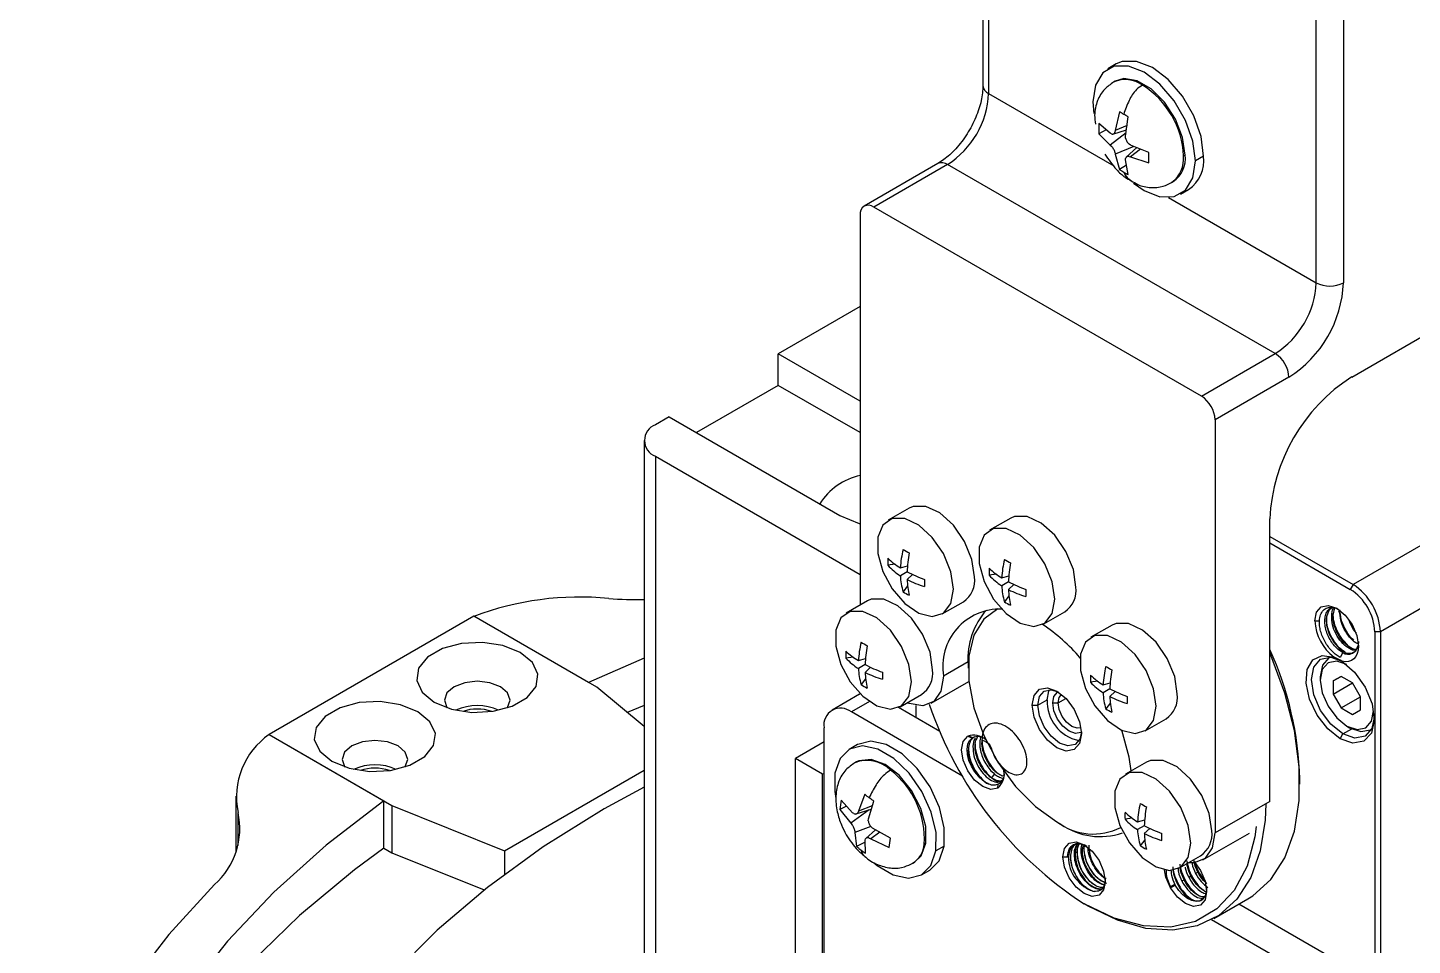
# Model space of a CAD drawing. Header units: millimetres. Extents: x 1258 to 2922, y -135 to 1239.
# Drawn here: x 1307.23 to 1343.09, y 423.44 to 447.2 of the extents above; entities that cross this region are included whole.
import ezdxf

# ---------------------------------------------------------------- set-up
doc = ezdxf.new("R2010")
doc.units = ezdxf.units.MM
doc.header["$LTSCALE"] = 6

msp = doc.modelspace()

# ---------------------------------------------------------------- linework, layer by layer
at = {"color": 7, "linetype": 'Continuous', "lineweight": 25}
for p, q in [((1331.97, 454.683), (1331.97, 445.701)), ((1332.116, 454.479), (1332.116, 445.497)), ((1340.601, 440.598), (1340.601, 449.58)), ((1341.309, 449.58), (1341.309, 440.598)), ((1335.421, 446.264), (1335.209, 446.141)), ((1335.397, 445.817), (1335.355, 445.793)), ((1334.821, 445.283), (1334.845, 444.98)), ((1335.504, 445.027), (1335.399, 444.545)), ((1335.266, 444.468), (1334.973, 444.721)), ((1334.973, 444.721), (1334.973, 444.452)), ((1335.663, 444.392), (1335.736, 444.893)), ((1335.159, 444.56), (1334.973, 444.452)), ((1334.973, 444.452), (1335.266, 444.163)), ((1335.302, 444.451), (1335.266, 444.468)), ((1335.338, 444.45), (1335.688, 444.562)), ((1335.399, 444.545), (1335.389, 444.501)), ((1335.666, 444.341), (1335.663, 444.392)), ((1335.266, 444.163), (1335.302, 444.131)), ((1335.389, 443.979), (1335.399, 443.932)), ((1335.399, 443.932), (1335.504, 443.534)), ((1335.955, 444.098), (1335.684, 443.851)), ((1335.796, 444.161), (1335.754, 444.19)), ((1336.267, 443.974), (1335.796, 444.161)), ((1336.267, 443.706), (1336.267, 443.974)), ((1330.805, 443.685), (1328.896, 442.582)), ((1331.055, 443.66), (1329.146, 442.558)), ((1339.541, 438.761), (1331.055, 443.66)), ((1335.69, 443.641), (1335.504, 443.534)), ((1335.663, 443.78), (1335.666, 443.819)), ((1335.736, 443.4), (1335.663, 443.78)), ((1335.754, 443.87), (1335.796, 443.857)), ((1335.796, 443.857), (1336.267, 443.706)), ((1337.207, 443.905), (1337.166, 443.881)), ((1337.685, 443.875), (1337.472, 443.752)), ((1335.679, 443.355), (1335.71, 443.324)), ((1336.855, 443.194), (1336.897, 443.218)), ((1337.084, 442.894), (1337.296, 443.016)), ((1337.632, 437.659), (1329.146, 442.558)), ((1328.793, 442.353), (1328.793, 432.251)), ((1358.739, 441.065), (1342.263, 431.554)), ((1328.793, 439.982), (1326.671, 438.757)), ((1341.521, 438.156), (1343.991, 439.582)), ((1328.793, 437.532), (1326.671, 438.757)), ((1326.671, 437.94), (1326.671, 438.757)), ((1337.632, 437.659), (1339.541, 438.761)), ((1326.671, 437.94), (1324.55, 436.716)), ((1328.793, 436.716), (1326.671, 437.94)), ((1339.894, 438.149), (1337.985, 437.047)), ((1323.843, 437.124), (1323.489, 436.92)), ((1323.843, 437.124), (1328.262, 434.573)), ((1337.985, 437.047), (1337.985, 426.348)), ((1323.197, 436.512), (1323.197, 419.242)), ((1323.489, 436.104), (1328.793, 433.042)), ((1323.489, 436.104), (1323.489, 418.834)), ((1330.064, 434.761), (1329.519, 434.446)), ((1332.689, 434.501), (1332.144, 434.186)), ((1339.399, 427.165), (1339.399, 434.482)), ((1339.399, 434.023), (1341.556, 432.778)), ((1339.399, 433.86), (1341.485, 432.656)), ((1329.695, 433.306), (1329.507, 433.28)), ((1329.832, 433.213), (1330.017, 433.268)), ((1330.008, 433.112), (1329.832, 433.01)), ((1330.008, 432.909), (1330.148, 433.042)), ((1332.32, 433.046), (1332.132, 433.02)), ((1332.457, 432.953), (1332.642, 433.008)), ((1332.633, 432.852), (1332.457, 432.75)), ((1330.02, 432.744), (1329.903, 432.594)), ((1332.645, 432.484), (1332.528, 432.335)), ((1332.633, 432.649), (1332.773, 432.782)), ((1341.556, 432.778), (1341.485, 432.656)), ((1328.977, 432.357), (1328.431, 432.042)), ((1330.919, 432.021), (1331.464, 432.336)), ((1341.037, 431.989), (1341.084, 432.178)), ((1341.179, 432.071), (1341.214, 432.091)), ((1318.787, 431.958), (1313.484, 428.896)), ((1321.758, 430.243), (1318.787, 431.958)), ((1321.969, 430.121), (1318.787, 431.958)), ((1333.544, 431.761), (1334.089, 432.076)), ((1335.314, 431.73), (1334.769, 431.415)), ((1340.566, 431.839), (1340.684, 431.839)), ((1341.002, 431.968), (1341.037, 431.989)), ((1342.263, 431.554), (1342.122, 431.554)), ((1342.122, 431.554), (1342.122, 420.449)), ((1342.263, 431.554), (1342.263, 420.53)), ((1341.287, 431.018), (1341.223, 430.892)), ((1341.697, 431.305), (1341.688, 431.205)), ((1323.197, 430.877), (1321.758, 430.243)), ((1328.608, 430.902), (1328.42, 430.876)), ((1328.745, 430.809), (1328.93, 430.864)), ((1328.92, 430.708), (1328.745, 430.607)), ((1331.586, 430.736), (1331.586, 430.614)), ((1340.958, 430.898), (1340.93, 430.882)), ((1341.225, 430.826), (1341.065, 430.902)), ((1341.267, 430.8), (1341.225, 430.826)), ((1328.932, 430.34), (1328.816, 430.191)), ((1328.92, 430.505), (1329.06, 430.638)), ((1340.707, 430.39), (1340.707, 430.308)), ((1341.25, 430.403), (1341.043, 430.283)), ((1341.043, 430.283), (1341.25, 430.403)), ((1341.543, 430.234), (1341.25, 430.403)), ((1323.197, 429.104), (1321.969, 430.121)), ((1328.77, 429.938), (1328.063, 429.53)), ((1328.77, 429.938), (1328.793, 429.95)), ((1330.633, 429.712), (1331.604, 430.272)), ((1334.945, 430.275), (1334.757, 430.249)), ((1335.082, 430.182), (1335.267, 430.237)), ((1335.258, 430.081), (1335.082, 429.979)), ((1335.258, 429.878), (1335.398, 430.011)), ((1341.043, 430.283), (1341.043, 429.945)), ((1341.043, 429.945), (1341.543, 430.234)), ((1341.043, 429.945), (1341.25, 429.586)), ((1341.75, 429.875), (1341.543, 430.234)), ((1323.197, 429.652), (1322.759, 429.466)), ((1330.856, 428.973), (1329.782, 429.593)), ((1329.831, 429.617), (1330.377, 429.932)), ((1330.242, 429.327), (1330.242, 429.649)), ((1333.247, 429.655), (1333.389, 429.655)), ((1333.389, 429.655), (1333.636, 429.798)), ((1333.778, 429.716), (1333.919, 429.716)), ((1335.27, 429.713), (1335.153, 429.564)), ((1341.25, 429.586), (1341.75, 429.875)), ((1341.25, 429.586), (1341.543, 429.417)), ((1341.75, 429.537), (1341.75, 429.875)), ((1331.441, 427.819), (1328.563, 429.48)), ((1336.169, 428.99), (1336.714, 429.305)), ((1341.543, 429.417), (1341.75, 429.537)), ((1313.484, 428.896), (1316.455, 427.181)), ((1313.484, 428.896), (1316.666, 427.059)), ((1327.856, 414.783), (1327.856, 429.072)), ((1341.22, 428.787), (1341.291, 428.91)), ((1341.397, 429.114), (1341.468, 429.073)), ((1342.005, 429.02), (1342.033, 429.036)), ((1327.856, 428.705), (1327.113, 428.276)), ((1328.721, 428.634), (1328.509, 428.512)), ((1331.578, 428.851), (1331.699, 428.805)), ((1331.709, 428.81), (1331.607, 428.85)), ((1331.769, 428.589), (1331.769, 428.585)), ((1327.113, 415.211), (1327.113, 428.276)), ((1327.82, 427.868), (1327.113, 428.276)), ((1328.697, 428.187), (1328.655, 428.163)), ((1336.207, 428.183), (1335.661, 427.868)), ((1319.583, 425.886), (1323.197, 427.972)), ((1327.856, 427.888), (1327.82, 427.868)), ((1327.82, 414.803), (1327.82, 427.868)), ((1332.151, 427.803), (1332.204, 427.773)), ((1332.203, 427.773), (1332.271, 427.873)), ((1332.353, 427.508), (1332.369, 427.607)), ((1340.177, 427.614), (1340.177, 427.736)), ((1312.625, 427.299), (1312.625, 425.844)), ((1316.455, 425.956), (1316.455, 427.181)), ((1328.301, 427.196), (1328.263, 426.953)), ((1328.591, 426.872), (1328.301, 427.196)), ((1328.912, 427.348), (1328.745, 426.91)), ((1329.005, 426.709), (1329.141, 427.171)), ((1339.399, 427.165), (1337.985, 426.348)), ((1316.666, 427.059), (1319.583, 425.886)), ((1316.666, 427.059), (1316.666, 425.834)), ((1328.437, 427.044), (1328.263, 426.953)), ((1328.263, 426.953), (1328.548, 426.596)), ((1328.628, 426.847), (1328.591, 426.872)), ((1328.685, 426.839), (1329.08, 426.966)), ((1328.745, 426.91), (1328.729, 426.872)), ((1329.002, 426.662), (1329.005, 426.709)), ((1335.838, 426.728), (1335.65, 426.702)), ((1328.548, 426.596), (1328.582, 426.558)), ((1328.654, 426.4), (1328.657, 426.356)), ((1328.657, 426.356), (1328.699, 425.997)), ((1329.186, 426.43), (1328.937, 426.203)), ((1329.114, 426.469), (1329.074, 426.504)), ((1329.577, 426.215), (1329.114, 426.469)), ((1333.884, 426.634), (1333.99, 426.572)), ((1335.975, 426.635), (1336.16, 426.69)), ((1336.15, 426.534), (1335.975, 426.433)), ((1336.15, 426.331), (1336.29, 426.464)), ((1328.919, 426.112), (1328.699, 425.997)), ((1328.918, 426.156), (1328.928, 426.19)), ((1328.929, 425.82), (1328.918, 426.156)), ((1329.028, 426.215), (1329.071, 426.194)), ((1329.071, 426.194), (1329.539, 425.972)), ((1329.539, 425.972), (1329.577, 426.215)), ((1330.493, 426.083), (1330.452, 426.059)), ((1330.967, 426.004), (1330.755, 425.882)), ((1334.353, 426.051), (1334.314, 426.028)), ((1334.564, 426.039), (1334.537, 425.929)), ((1334.665, 425.999), (1334.591, 426.041)), ((1334.594, 425.961), (1334.61, 426.03)), ((1336.162, 426.166), (1336.046, 426.017)), ((1337.669, 425.65), (1338.871, 426.344)), ((1316.455, 425.956), (1316.666, 425.834)), ((1316.666, 425.834), (1319.058, 424.872)), ((1319.583, 425.886), (1319.583, 425.276)), ((1334.043, 425.725), (1334.184, 425.725)), ((1334.185, 425.74), (1334.165, 425.74)), ((1334.417, 425.859), (1334.36, 425.827)), ((1334.594, 425.961), (1334.537, 425.929)), ((1337.061, 425.443), (1337.607, 425.758)), ((1330.155, 425.565), (1330.197, 425.589)), ((1330.384, 425.264), (1330.596, 425.387)), ((1337.454, 425.582), (1337.603, 425.373)), ((1337.535, 425.333), (1337.479, 425.3)), ((1336.828, 424.925), (1336.949, 424.995)), ((1336.94, 425.011), (1336.836, 424.954)), ((1337.182, 425.129), (1337.125, 425.096)), ((1337.359, 425.231), (1337.302, 425.198)), ((1337.947, 424.127), (1338.831, 424.638)), ((1334.697, 424.449), (1334.591, 424.51)), ((1341.362, 422.908), (1338.598, 424.504)), ((1340.654, 422.5), (1337.89, 424.096))]:
    msp.add_line(p, q, dxfattribs=at)
at = {"color": 8, "linetype": 'Continuous', "lineweight": 25}
for p, q in [((1332.116, 445.497), (1335.36, 443.624)), ((1335.703, 444.668), (1335.399, 444.545)), ((1335.676, 444.483), (1335.266, 444.163)), ((1335.882, 444.127), (1335.399, 443.932)), ((1336.055, 444.059), (1335.796, 443.857)), ((1336.776, 442.807), (1340.601, 440.598)), ((1348.666, 436.883), (1341.556, 432.778)), ((1331.586, 430.777), (1330.949, 430.41)), ((1329.031, 429.751), (1328.563, 429.48)), ((1333.919, 429.716), (1334.121, 429.832)), ((1341.291, 428.91), (1341.523, 429.044)), ((1312.679, 426.018), (1312.679, 426.879)), ((1329.022, 426.947), (1328.548, 426.596)), ((1329.104, 427.046), (1328.745, 426.91)), ((1329.068, 426.511), (1328.657, 426.356)), ((1329.303, 426.365), (1329.071, 426.194))]:
    msp.add_line(p, q, dxfattribs=at)
at = {"color": 7, "linetype": 'Continuous', "lineweight": 25, "flags": 128}
for points in [[(1337.472, 443.752), (1337.408, 444.263), (1337.219, 444.798), (1336.926, 445.306), (1336.556, 445.737), (1336.147, 446.048), (1335.737, 446.21), (1335.367, 446.206), (1335.074, 446.037), (1334.886, 445.718), (1334.821, 445.283)], [(1337.685, 443.875), (1337.62, 444.385), (1337.431, 444.921), (1337.138, 445.429), (1336.768, 445.859), (1336.359, 446.171), (1335.949, 446.332), (1335.579, 446.328), (1335.421, 446.264)], [(1337.207, 443.905), (1337.143, 444.361), (1336.959, 444.836), (1336.677, 445.272), (1336.331, 445.617), (1335.962, 445.83), (1335.616, 445.884), (1335.397, 445.817)], [(1335.874, 443.176), (1336.147, 442.986), (1336.556, 442.825), (1336.926, 442.829), (1337.219, 442.998), (1337.408, 443.316), (1337.472, 443.752)], [(1331.754, 432.977), (1331.687, 433.428), (1331.495, 433.896), (1331.205, 434.317), (1330.855, 434.634), (1330.493, 434.804), (1330.167, 434.805), (1330.064, 434.761)], [(1328.262, 434.573), (1328.769, 434.361), (1328.793, 434.354)], [(1331.209, 432.662), (1331.142, 433.113), (1330.95, 433.581), (1330.66, 434.002), (1330.31, 434.319), (1329.948, 434.489), (1329.622, 434.49), (1329.377, 434.321), (1329.245, 434.005), (1329.245, 433.585), (1329.377, 433.117), (1329.622, 432.666), (1329.948, 432.29), (1330.31, 432.042), (1330.66, 431.955), (1330.95, 432.041), (1331.142, 432.288), (1331.209, 432.662)], [(1334.379, 432.717), (1334.312, 433.168), (1334.12, 433.636), (1333.83, 434.057), (1333.48, 434.374), (1333.118, 434.544), (1332.792, 434.545), (1332.689, 434.501)], [(1333.834, 432.402), (1333.767, 432.854), (1333.575, 433.321), (1333.285, 433.742), (1332.935, 434.059), (1332.573, 434.229), (1332.247, 434.23), (1332.002, 434.061), (1331.87, 433.745), (1331.87, 433.325), (1332.002, 432.858), (1332.247, 432.406), (1332.573, 432.03), (1332.935, 431.783), (1333.285, 431.696), (1333.575, 431.781), (1333.767, 432.028), (1333.834, 432.402)], [(1330.121, 430.258), (1330.054, 430.71), (1329.863, 431.178), (1329.573, 431.598), (1329.223, 431.915), (1328.86, 432.086), (1328.535, 432.086), (1328.29, 431.917), (1328.158, 431.602), (1328.158, 431.182), (1328.29, 430.714), (1328.535, 430.262), (1328.86, 429.887), (1329.223, 429.639), (1329.573, 429.552), (1329.863, 429.637), (1330.054, 429.884), (1330.121, 430.258)], [(1330.667, 430.573), (1330.6, 431.025), (1330.408, 431.492), (1330.118, 431.913), (1329.768, 432.23), (1329.406, 432.401), (1329.08, 432.401), (1328.977, 432.357)], [(1332.353, 432.15), (1331.993, 431.887), (1331.735, 431.469), (1331.603, 430.924), (1331.603, 430.284), (1331.735, 429.587), (1331.993, 428.872), (1332.36, 428.181), (1332.816, 427.554), (1333.334, 427.028), (1333.884, 426.634)], [(1340.566, 431.839), (1340.609, 432.064), (1340.732, 432.205), (1340.915, 432.241), (1341.132, 432.166), (1341.348, 431.991), (1341.532, 431.744), (1341.654, 431.461), (1341.697, 431.186)], [(1341.022, 432.191), (1340.927, 432.111), (1340.866, 431.942), (1340.87, 431.728), (1340.938, 431.498), (1341.057, 431.284), (1341.209, 431.115), (1341.372, 431.016), (1341.52, 430.999), (1341.631, 431.065), (1341.688, 431.205), (1341.688, 431.205)], [(1337.004, 429.946), (1336.937, 430.397), (1336.745, 430.865), (1336.455, 431.286), (1336.105, 431.603), (1335.743, 431.773), (1335.417, 431.774), (1335.314, 431.73)], [(1336.459, 429.631), (1336.392, 430.083), (1336.2, 430.55), (1335.91, 430.971), (1335.56, 431.288), (1335.198, 431.459), (1334.872, 431.459), (1334.627, 431.29), (1334.495, 430.974), (1334.495, 430.554), (1334.627, 430.087), (1334.872, 429.635), (1335.198, 429.259), (1335.56, 429.012), (1335.91, 428.925), (1336.2, 429.01), (1336.392, 429.257), (1336.459, 429.631)], [(1319.989, 431.019), (1319.541, 431.2), (1319.013, 431.282), (1318.468, 431.254), (1317.972, 431.121), (1317.585, 430.897), (1317.354, 430.611), (1317.307, 430.297), (1317.448, 429.992), (1317.762, 429.733), (1318.21, 429.552), (1318.738, 429.47), (1319.283, 429.498), (1319.779, 429.631), (1320.166, 429.854), (1320.397, 430.14), (1320.445, 430.455), (1320.303, 430.76), (1319.989, 431.019)], [(1338.831, 424.638), (1338.962, 424.72), (1339.429, 425.143), (1339.79, 425.705), (1340.036, 426.392), (1340.161, 427.184), (1340.161, 428.061), (1340.036, 428.998), (1339.79, 429.969), (1339.429, 430.949), (1339.399, 431.017)], [(1341.697, 431.186), (1341.69, 431.083), (1341.666, 430.991), (1341.629, 430.913), (1341.577, 430.853), (1341.513, 430.81), (1341.439, 430.787), (1341.356, 430.783), (1341.267, 430.8)], [(1341.22, 428.787), (1340.9, 429.042), (1340.623, 429.4), (1340.428, 429.814), (1340.34, 430.227), (1340.371, 430.583), (1340.518, 430.834), (1340.76, 430.945), (1341.065, 430.902)], [(1341.291, 428.91), (1340.98, 429.161), (1340.716, 429.517), (1340.54, 429.923), (1340.478, 430.318), (1340.54, 430.642), (1340.716, 430.845), (1340.98, 430.896), (1341.291, 430.788)], [(1340.961, 430.898), (1340.93, 430.882), (1340.765, 430.692), (1340.707, 430.39)], [(1341.397, 430.706), (1341.133, 430.798), (1340.909, 430.755), (1340.76, 430.583), (1340.707, 430.308), (1340.76, 429.973), (1340.909, 429.629), (1341.133, 429.327), (1341.397, 429.114)], [(1341.267, 430.8), (1341.596, 430.515), (1341.869, 430.126), (1342.047, 429.69), (1342.104, 429.271), (1342.03, 428.931), (1341.837, 428.721), (1341.553, 428.67), (1341.22, 428.787)], [(1330.949, 430.41), (1330.884, 430.022), (1330.697, 429.755), (1330.41, 429.643), (1330.058, 429.698), (1330.007, 429.719)], [(1319.477, 430.131), (1319.201, 430.237), (1318.876, 430.274), (1318.55, 430.237), (1318.275, 430.131), (1318.09, 429.972), (1318.026, 429.784), (1318.09, 429.596), (1318.098, 429.585)], [(1319.653, 429.585), (1319.661, 429.596), (1319.726, 429.784), (1319.661, 429.972), (1319.477, 430.131)], [(1333.247, 429.655), (1333.296, 429.908), (1333.434, 430.067), (1333.64, 430.107), (1333.884, 430.022), (1334.127, 429.826), (1334.334, 429.547), (1334.472, 429.229), (1334.52, 428.92)], [(1333.389, 429.655), (1333.432, 429.88), (1333.555, 430.021), (1333.738, 430.057), (1333.92, 430)], [(1333.636, 429.798), (1333.679, 430.023), (1333.698, 430.058)], [(1333.778, 429.716), (1333.81, 429.885), (1333.902, 429.991), (1333.92, 430)], [(1333.919, 429.716), (1333.946, 429.857), (1334.009, 429.936)], [(1317.338, 429.488), (1316.89, 429.669), (1316.361, 429.751), (1315.816, 429.723), (1315.321, 429.59), (1314.934, 429.367), (1314.703, 429.08), (1314.655, 428.766), (1314.796, 428.461), (1315.11, 428.202), (1315.558, 428.021), (1316.087, 427.939), (1316.632, 427.967), (1317.127, 428.1), (1317.514, 428.323), (1317.745, 428.61), (1317.793, 428.924), (1317.651, 429.229), (1317.338, 429.488)], [(1334.52, 428.92), (1334.472, 428.667), (1334.334, 428.508), (1334.127, 428.468), (1333.884, 428.552), (1333.64, 428.749), (1333.434, 429.027), (1333.296, 429.345), (1333.247, 429.655)], [(1334.519, 428.963), (1334.477, 428.776), (1334.355, 428.635), (1334.171, 428.6), (1333.955, 428.675), (1333.738, 428.85), (1333.555, 429.097), (1333.432, 429.38), (1333.389, 429.655)], [(1334.519, 428.962), (1334.502, 428.951), (1334.364, 428.925), (1334.202, 428.981), (1334.04, 429.112), (1333.902, 429.298), (1333.81, 429.51), (1333.778, 429.716)], [(1334.508, 429.071), (1334.408, 429.057), (1334.273, 429.104), (1334.137, 429.213), (1334.023, 429.367), (1333.946, 429.544), (1333.919, 429.716)], [(1342.103, 429.34), (1342.042, 429.056), (1341.866, 428.853), (1341.602, 428.802), (1341.291, 428.91)], [(1341.397, 429.114), (1341.661, 429.022), (1341.884, 429.066), (1342.034, 429.238), (1342.086, 429.511)], [(1335.81, 427.954), (1335.758, 428.308), (1335.569, 429.007)], [(1341.468, 429.073), (1341.758, 428.972), (1342.005, 429.02), (1342.034, 429.038)], [(1316.825, 428.6), (1316.549, 428.706), (1316.224, 428.744), (1315.899, 428.706), (1315.623, 428.6), (1315.439, 428.441), (1315.374, 428.253), (1315.439, 428.065), (1315.447, 428.054)], [(1317.001, 428.054), (1317.009, 428.065), (1317.074, 428.253), (1317.009, 428.441), (1316.825, 428.6)], [(1330.755, 425.882), (1330.758, 426.359), (1330.633, 426.888), (1330.392, 427.417), (1330.058, 427.894), (1329.664, 428.273), (1329.25, 428.516), (1328.854, 428.6), (1328.517, 428.516), (1328.27, 428.273), (1328.139, 427.894)], [(1330.967, 426.004), (1330.97, 426.481), (1330.845, 427.01), (1330.604, 427.539), (1330.27, 428.016), (1329.876, 428.395), (1329.462, 428.638), (1329.066, 428.722), (1328.729, 428.638), (1328.721, 428.634)], [(1332.353, 427.508), (1332.176, 427.474), (1331.966, 427.547), (1331.756, 427.716), (1331.578, 427.956), (1331.46, 428.23), (1331.418, 428.496), (1331.46, 428.714), (1331.578, 428.851)], [(1331.863, 427.808), (1331.759, 427.933), (1331.672, 428.075), (1331.608, 428.226), (1331.57, 428.377), (1331.56, 428.519), (1331.579, 428.642), (1331.627, 428.739), (1331.699, 428.805)], [(1330.493, 426.083), (1330.49, 426.51), (1330.36, 426.983), (1330.121, 427.445), (1329.8, 427.839), (1329.437, 428.119), (1329.074, 428.25), (1328.757, 428.217), (1328.697, 428.187)], [(1337.897, 426.399), (1337.83, 426.851), (1337.638, 427.319), (1337.348, 427.739), (1336.998, 428.056), (1336.636, 428.227), (1336.31, 428.227), (1336.207, 428.183)], [(1328.139, 427.894), (1328.136, 427.417), (1328.164, 427.239)], [(1337.351, 426.084), (1337.285, 426.536), (1337.093, 427.004), (1336.803, 427.425), (1336.453, 427.741), (1336.091, 427.912), (1335.765, 427.913), (1335.52, 427.744), (1335.388, 427.428), (1335.388, 427.008), (1335.52, 426.54), (1335.765, 426.088), (1336.091, 425.713), (1336.453, 425.465), (1336.803, 425.378), (1337.093, 425.463), (1337.285, 425.71), (1337.351, 426.084)], [(1323.197, 427.535), (1322.163, 426.967), (1320.585, 425.986), (1319.141, 424.938), (1317.839, 423.83), (1316.687, 422.668), (1315.691, 421.459), (1314.857, 420.21), (1314.19, 418.928), (1313.693, 417.62), (1313.37, 416.294), (1313.223, 414.958), (1313.251, 413.62), (1313.456, 412.286), (1313.836, 410.965), (1314.389, 409.665), (1315.111, 408.393), (1315.998, 407.156), (1317.046, 405.961), (1318.248, 404.816)], [(1316.455, 427.181), (1314.958, 426.026), (1313.608, 424.813), (1312.411, 423.547), (1311.374, 422.235), (1310.501, 420.883), (1309.798, 419.499), (1309.267, 418.09), (1308.912, 416.663), (1308.735, 415.224), (1308.735, 413.782), (1308.914, 412.343), (1309.27, 410.916), (1309.801, 409.507), (1310.506, 408.123), (1311.379, 406.772), (1312.417, 405.46), (1313.615, 404.194)], [(1339.293, 427.103), (1339.278, 426.674), (1339.153, 425.882), (1338.906, 425.195), (1338.545, 424.633), (1338.079, 424.21), (1337.52, 423.939), (1336.885, 423.826), (1336.189, 423.875), (1335.454, 424.085), (1334.697, 424.449)], [(1339.05, 426.514), (1339.013, 426.242), (1338.81, 425.486), (1338.48, 424.858), (1338.031, 424.377), (1337.477, 424.057), (1336.836, 423.909), (1336.127, 423.937), (1335.371, 424.139), (1334.591, 424.51)], [(1330.197, 425.589), (1330.37, 425.753), (1330.493, 426.083)], [(1330.596, 425.387), (1330.836, 425.626), (1330.967, 426.004)], [(1334.043, 425.725), (1334.085, 425.943), (1334.203, 426.08), (1334.381, 426.114), (1334.591, 426.041), (1334.801, 425.872), (1334.978, 425.632), (1335.097, 425.359), (1335.139, 425.092)], [(1337.304, 425.584), (1337.446, 425.581), (1337.733, 425.693), (1337.92, 425.96), (1337.985, 426.348)], [(1316.455, 425.956), (1315.694, 425.39), (1314.269, 424.206), (1312.994, 422.965), (1311.876, 421.676), (1310.919, 420.343), (1310.13, 418.974), (1309.513, 417.577), (1309.069, 416.158), (1308.802, 414.723), (1308.729, 413.894)], [(1329.145, 425.571), (1329.229, 425.503), (1329.644, 425.26), (1330.04, 425.176), (1330.377, 425.26), (1330.623, 425.503), (1330.755, 425.882)], [(1335.139, 425.092), (1335.097, 424.874), (1334.978, 424.737), (1334.801, 424.703), (1334.591, 424.776), (1334.381, 424.945), (1334.203, 425.185), (1334.085, 425.459), (1334.043, 425.725)], [(1336.828, 424.925), (1336.71, 425.199), (1336.672, 425.391)], [(1337.603, 425.373), (1337.722, 425.099), (1337.764, 424.833), (1337.722, 424.614), (1337.603, 424.478), (1337.426, 424.443), (1337.216, 424.516), (1337.006, 424.685), (1336.828, 424.925)], [(1312.07, 425.009), (1310.885, 423.718), (1309.859, 422.383), (1308.995, 421.01), (1308.297, 419.606), (1307.77, 418.177), (1307.416, 416.73), (1307.237, 415.273), (1307.233, 413.812), (1307.404, 412.354), (1307.749, 410.907), (1308.268, 409.477), (1308.957, 408.071), (1309.813, 406.696), (1310.832, 405.359)], [(1337.731, 424.732), (1337.675, 424.645), (1337.595, 424.591), (1337.496, 424.574), (1337.384, 424.594), (1337.267, 424.651), (1337.15, 424.74), (1337.042, 424.857), (1336.949, 424.995)]]:
    msp.add_lwpolyline(points, dxfattribs=at)
at = {"color": 8, "linetype": 'Continuous', "lineweight": 25}
for centre, radius, start, end in [((1335.666, 445.105), 0.754, 54.3824, 114.3071), ((1332.22, 445.726), 0.251, 185.6948, 245.6253), ((1330.909, 443.455), 0.251, 54.3824, 114.3071), ((1336.409, 443.808), 0.76, 307.0336, 5.503), ((1328.975, 427.382), 0.844, 44.331, 112.2692), ((1329.811, 426.108), 0.642, 301.8543, 355.6698)]:
    msp.add_arc(centre, radius, start, end, dxfattribs=at)
at = {"color": 7, "linetype": 'Continuous', "lineweight": 25}
for centre, radius, start, end in [((1334.863, 443.776), 2.305, 2.6055, 57.3945), ((1329.813, 445.602), 2.305, 302.6055, 357.3945), ((1336.499, 443.812), 0.714, 303.7936, 7.5186), ((1336.78, 443.767), 0.911, 304.5077, 6.8045), ((1329.008, 442.388), 0.218, 50.7967, 189.214), ((1338.299, 440.703), 2.305, 302.6055, 357.3945), ((1338.238, 440.738), 3.074, 302.6055, 357.3945), ((1340.955, 441.281), 0.769, 242.6097, 297.3903), ((1339.127, 438.114), 0.768, 2.6055, 57.3945), ((1344.005, 434.273), 4.61, 122.6055, 177.3945), ((1337.217, 437.012), 0.768, 2.6055, 57.3945), ((1323.644, 436.512), 0.437, 110.7834, 249.2166), ((1329.159, 433.975), 1.674, 102.6196, 147.6011), ((1332.355, 433.082), 2.526, 166.0537, 177.0265), ((1338.377, 448.187), 16.791, 239.691, 240.3144), ((1333.504, 432.973), 3.499, 169.6924, 177.7358), ((1331.032, 433.371), 1.527, 176.5707, 183.4293), ((1330.901, 434.94), 2.031, 226.6767, 238.2414), ((1330.737, 434.431), 1.685, 223.111, 237.4939), ((1333.657, 433.111), 1.527, 176.5707, 183.4293), ((1333.526, 434.68), 2.031, 226.6767, 238.2414), ((1334.98, 432.822), 2.526, 166.0537, 177.0265), ((1341.002, 447.927), 16.791, 239.691, 240.3144), ((1336.129, 432.714), 3.499, 169.6924, 177.7358), ((1331.515, 433.084), 1.685, 182.5088, 196.8908), ((1331.636, 436.208), 3.499, 242.2668, 250.3097), ((1332.038, 432.971), 2.031, 181.7615, 193.3257), ((1331.155, 435.159), 2.526, 242.9763, 253.9488), ((1347.235, 432.823), 16.779, 179.688, 180.312), ((1331.101, 432.886), 0.659, 303.3891, 7.9231), ((1333.362, 434.171), 1.685, 223.111, 237.4939), ((1334.261, 435.949), 3.499, 242.2668, 250.3097), ((1321.538, 424.638), 7.819, 84.5438, 110.5979), ((1330.744, 433.869), 1.527, 236.5731, 243.4323), ((1334.14, 432.824), 1.685, 182.5088, 196.8908), ((1334.663, 432.711), 2.031, 181.7615, 193.3257), ((1333.78, 434.899), 2.526, 242.9763, 253.9488), ((1349.86, 432.563), 16.779, 179.688, 180.312), ((1333.726, 432.626), 0.659, 303.3891, 7.9231), ((1340.74, 431.491), 1.383, 2.6055, 57.3945), ((1340.728, 431.484), 1.537, 2.6055, 57.3945), ((1323.027, 441.017), 8.627, 265.0395, 271.1234), ((1332.414, 430.658), 1.486, 88.3006, 189.6013), ((1333.45, 430.869), 1.869, 138.0919, 184.0632), ((1333.369, 433.609), 1.527, 236.5731, 243.4323), ((1331.073, 427.999), 4.469, 40.0958, 56.9372), ((1341.811, 431.901), 1.247, 182.8482, 233.2426), ((1329.945, 430.967), 1.527, 176.5707, 183.4293), ((1329.814, 432.536), 2.031, 226.6767, 238.2414), ((1331.268, 430.678), 2.526, 166.0537, 177.0265), ((1337.29, 445.783), 16.791, 239.691, 240.3144), ((1332.416, 430.57), 3.499, 169.6924, 177.7358), ((1331.506, 427.505), 8.674, 1.5269, 24.4977), ((1341.427, 431.24), 0.263, 237.7696, 352.2043), ((1329.65, 432.027), 1.685, 223.111, 237.4939), ((1330.548, 433.805), 3.499, 242.2668, 250.3097), ((1337.605, 430.051), 2.526, 166.0537, 177.0265), ((1343.627, 445.156), 16.791, 239.691, 240.3144), ((1330.428, 430.68), 1.685, 182.5088, 196.8908), ((1330.951, 430.568), 2.031, 181.7615, 193.3257), ((1330.068, 432.756), 2.526, 242.9763, 253.9488), ((1346.148, 430.419), 16.779, 179.688, 180.312), ((1330.014, 430.482), 0.659, 303.3891, 7.9231), ((1336.282, 430.34), 1.527, 176.5707, 183.4293), ((1336.151, 431.909), 2.031, 226.6767, 238.2414), ((1338.754, 429.943), 3.499, 169.6924, 177.7358), ((1329.657, 431.465), 1.527, 236.5731, 243.4323), ((1335.987, 431.4), 1.685, 223.111, 237.4939), ((1336.765, 430.053), 1.685, 182.5088, 196.8908), ((1336.886, 433.178), 3.499, 242.2668, 250.3097), ((1336.351, 429.855), 0.659, 303.3891, 7.9231), ((1318.876, 428.312), 1.332, 65.5285, 114.4715), ((1328.287, 429.142), 0.437, 50.7967, 189.214), ((1340.02, 432.863), 9.962, 198.6093, 236.9785), ((1334.66, 429.744), 1.025, 176.9997, 258.2239), ((1337.288, 429.941), 2.031, 181.7615, 193.3257), ((1336.405, 432.128), 2.526, 242.9763, 253.9488), ((1352.485, 429.792), 16.779, 179.688, 180.312), ((1318.876, 428.426), 1.131, 70.6839, 109.3161), ((1335.994, 430.838), 1.527, 236.5731, 243.4323), ((1314.622, 427.273), 1.982, 125.0395, 191.4745), ((1331.736, 428.415), 0.463, 48.4556, 109.8535), ((1331.812, 428.61), 0.225, 117.2678, 120.005), ((1316.224, 426.781), 1.332, 65.5285, 114.4715), ((1316.224, 426.895), 1.131, 70.6839, 109.3161), ((1328.21, 426.192), 2.246, 356.6044, 52.4225), ((1332.055, 427.862), 0.463, 310.1586, 11.5489), ((1338.498, 426.504), 2.526, 166.0537, 177.0265), ((1344.52, 441.609), 16.791, 239.691, 240.3144), ((1310.794, 426.46), 1.932, 311.3524, 12.5355), ((1337.175, 426.793), 1.527, 176.5707, 183.4293), ((1337.044, 428.362), 2.031, 226.6767, 238.2414), ((1339.646, 426.396), 3.499, 169.6924, 177.7358), ((1334.825, 427.882), 1.563, 232.9833, 297.2167), ((1335.006, 428.034), 1.781, 235.1921, 288.8839), ((1336.88, 427.853), 1.685, 223.111, 237.4939), ((1337.658, 426.506), 1.685, 182.5088, 196.8908), ((1337.779, 429.631), 3.499, 242.2668, 250.3097), ((1337.244, 426.308), 0.659, 303.3891, 7.9231), ((1336.887, 427.291), 1.527, 236.5731, 243.4323), ((1338.181, 426.394), 2.031, 181.7615, 193.3257), ((1337.298, 428.582), 2.526, 242.9763, 253.9488), ((1353.378, 426.245), 16.779, 179.688, 180.312), ((1334.808, 425.725), 0.623, 178.6165, 180.0048), ((1335.114, 425.726), 0.93, 180.0809, 253.6863), ((1337.961, 425.579), 1.169, 209.087, 210)]:
    msp.add_arc(centre, radius, start, end, dxfattribs=at)
for points, knots in [([(1335.355, 445.793), (1335.273, 445.735), (1335.085, 445.605), (1334.921, 445.312), (1334.846, 444.998), (1334.874, 444.781), (1334.884, 444.703)], [0, 0, 0, 0, 0.225597, 0.512898, 0.82447, 1, 1, 1, 1]), ([(1336.105, 445.718), (1336.052, 445.683), (1335.955, 445.62), (1335.836, 445.47), (1335.72, 445.251), (1335.659, 445.079), (1335.616, 444.959)], [0, 0, 0, 0, 0.233001, 0.418435, 0.591328, 1, 1, 1, 1]), ([(1331.97, 445.701), (1331.967, 445.64), (1331.961, 445.459), (1331.88, 445.101), (1331.694, 444.658), (1331.429, 444.242), (1331.115, 443.892), (1330.907, 443.753), (1330.805, 443.685)], [0, 0, 0, 0, 0.092132, 0.271223, 0.45386, 0.63865, 0.822861, 1, 1, 1, 1]), ([(1335.616, 444.959), (1335.595, 444.971), (1335.556, 444.994), (1335.52, 445.017), (1335.504, 445.027)], [0, 0, 0, 0, 0.559869, 1, 1, 1, 1]), ([(1335.736, 444.893), (1335.713, 444.905), (1335.672, 444.927), (1335.633, 444.949), (1335.616, 444.959)], [0, 0, 0, 0, 0.560075, 1, 1, 1, 1]), ([(1335.302, 444.451), (1335.311, 444.449), (1335.33, 444.446), (1335.355, 444.455), (1335.376, 444.473), (1335.385, 444.492), (1335.389, 444.501)], [0, 0, 0, 0, 0.2502728, 0.5, 0.7497272, 1, 1, 1, 1]), ([(1335.666, 444.341), (1335.67, 444.327), (1335.677, 444.299), (1335.697, 444.258), (1335.722, 444.22), (1335.743, 444.2), (1335.754, 444.19)], [0, 0, 0, 0, 0.250273, 0.5, 0.749727, 1, 1, 1, 1]), ([(1335.13, 443.931), (1335.224, 443.792), (1335.376, 443.568), (1335.622, 443.341), (1335.759, 443.269), (1335.813, 443.241)], [0, 0, 0, 0, 0.499579, 0.803214, 1, 1, 1, 1]), ([(1335.389, 443.979), (1335.385, 443.993), (1335.376, 444.02), (1335.355, 444.06), (1335.33, 444.099), (1335.311, 444.12), (1335.302, 444.131)], [0, 0, 0, 0, 0.250273, 0.5, 0.749727, 1, 1, 1, 1]), ([(1335.754, 443.87), (1335.743, 443.871), (1335.722, 443.872), (1335.697, 443.863), (1335.677, 443.846), (1335.67, 443.828), (1335.666, 443.819)], [0, 0, 0, 0, 0.250273, 0.5, 0.749727, 1, 1, 1, 1]), ([(1335.504, 443.534), (1335.524, 443.52), (1335.561, 443.496), (1335.599, 443.474), (1335.616, 443.464)], [0, 0, 0, 0, 0.560075, 1, 1, 1, 1]), ([(1335.616, 443.464), (1335.638, 443.451), (1335.677, 443.429), (1335.718, 443.409), (1335.736, 443.4)], [0, 0, 0, 0, 0.559869, 1, 1, 1, 1]), ([(1335.813, 443.241), (1335.868, 443.206), (1336.028, 443.106), (1336.308, 443.05), (1336.606, 443.072), (1336.784, 443.159), (1336.855, 443.194)], [0, 0, 0, 0, 0.170003, 0.491868, 0.797528, 1, 1, 1, 1]), ([(1340.684, 431.839), (1340.691, 431.894), (1340.705, 432.003), (1340.779, 432.119), (1340.886, 432.186), (1341.018, 432.194), (1341.132, 432.168), (1341.197, 432.124), (1341.213, 432.114)], [0, 0, 0, 0, 0.191353, 0.381133, 0.56934, 0.755974, 0.941035, 1, 1, 1, 1]), ([(1341.287, 431.018), (1341.25, 431.04), (1341.177, 431.085), (1341.072, 431.192), (1340.978, 431.322), (1340.901, 431.469), (1340.848, 431.624), (1340.822, 431.776), (1340.825, 431.918), (1340.858, 432.039), (1340.911, 432.128), (1340.962, 432.16), (1340.984, 432.174)], [0, 0, 0, 0, 0.102523, 0.205045, 0.307568, 0.41009, 0.512613, 0.615135, 0.717658, 0.82018, 0.922703, 1, 1, 1, 1]), ([(1341.002, 431.968), (1341.007, 432.043), (1341.011, 432.118), (1341.048, 432.158), (1341.048, 432.158)], [0, 0, 0, 0, 0.997643, 1, 1, 1, 1]), ([(1341.691, 431.244), (1341.671, 431.251), (1341.596, 431.278), (1341.46, 431.411), (1341.319, 431.619), (1341.224, 431.864), (1341.217, 432.015), (1341.214, 432.091)], [0, 0, 0, 0, 0.085574, 0.31418, 0.542787, 0.771393, 1, 1, 1, 1]), ([(1341.223, 430.892), (1341.187, 430.913), (1341.115, 430.955), (1341.01, 431.05), (1340.914, 431.164), (1340.83, 431.293), (1340.762, 431.431), (1340.713, 431.572), (1340.685, 431.712), (1340.684, 431.797), (1340.684, 431.839)], [0, 0, 0, 0, 0.127485, 0.25426, 0.380324, 0.505679, 0.630324, 0.75426, 0.877485, 1, 1, 1, 1]), ([(1341.354, 431.03), (1341.317, 431.052), (1341.219, 431.11), (1341.07, 431.292), (1340.939, 431.531), (1340.868, 431.752), (1340.869, 431.868), (1340.869, 431.907)], [0, 0, 0, 0, 0.147317, 0.391412, 0.635646, 0.879673, 1, 1, 1, 1]), ([(1341.641, 431.089), (1341.622, 431.084), (1341.558, 431.068), (1341.416, 431.136), (1341.248, 431.284), (1341.107, 431.498), (1341.012, 431.742), (1341.005, 431.893), (1341.002, 431.968)], [0, 0, 0, 0, 0.077877, 0.262302, 0.446726, 0.631151, 0.815575, 1, 1, 1, 1]), ([(1341.647, 431.105), (1341.637, 431.102), (1341.583, 431.09), (1341.451, 431.158), (1341.284, 431.304), (1341.142, 431.518), (1341.047, 431.762), (1341.041, 431.913), (1341.037, 431.989)], [0, 0, 0, 0, 0.040682, 0.232545, 0.424409, 0.616273, 0.808136, 1, 1, 1, 1]), ([(1341.412, 431.222), (1341.369, 431.264), (1341.266, 431.362), (1341.139, 431.582), (1341.05, 431.824), (1341.045, 431.967), (1341.043, 432.03)], [0, 0, 0, 0, 0.2075381, 0.4920252, 0.7769559, 1, 1, 1, 1]), ([(1341.576, 431.338), (1341.549, 431.362), (1341.462, 431.438), (1341.343, 431.633), (1341.247, 431.854), (1341.234, 431.984), (1341.229, 432.031)], [0, 0, 0, 0, 0.148672, 0.479139, 0.810353, 1, 1, 1, 1]), ([(1341.642, 431.52), (1341.591, 431.586), (1341.506, 431.697), (1341.462, 431.831), (1341.444, 431.885)], [0, 0, 0, 0, 0.599922, 1, 1, 1, 1]), ([(1331.947, 428.754), (1332.027, 428.724), (1332.166, 428.674), (1332.236, 428.35), (1332.389, 428.137), (1332.559, 427.961), (1332.74, 427.862), (1332.905, 427.842), (1333.032, 427.911), (1333.107, 428.052), (1333.117, 428.254), (1333.063, 428.487), (1332.947, 428.725), (1332.785, 428.939), (1332.592, 429.1), (1332.392, 429.191), (1332.208, 429.197), (1332.06, 429.12), (1331.966, 428.965), (1331.935, 428.754), (1331.97, 428.509), (1332.065, 428.259), (1332.208, 428.037), (1332.352, 427.884), (1332.439, 427.84), (1332.467, 427.825)], [0, 0, 0, 0, 0.059762, 0.103501, 0.147297, 0.191044, 0.234831, 0.278588, 0.322366, 0.366133, 0.409901, 0.453679, 0.497436, 0.541223, 0.58497, 0.628765, 0.672504, 0.716306, 0.760037, 0.803844, 0.847571, 0.891381, 0.935106, 0.978916, 1, 1, 1, 1]), ([(1331.757, 428.832), (1331.749, 428.83), (1331.698, 428.812), (1331.637, 428.721), (1331.588, 428.568), (1331.592, 428.377), (1331.643, 428.173), (1331.735, 427.972), (1331.82, 427.862), (1331.863, 427.808)], [0, 0, 0, 0, 0.030821, 0.19235, 0.35388, 0.51541, 0.67694, 0.83847, 1, 1, 1, 1]), ([(1331.598, 428.532), (1331.6, 428.478), (1331.604, 428.353), (1331.676, 428.139), (1331.791, 427.919), (1331.94, 427.742), (1332.055, 427.636), (1332.111, 427.614), (1332.114, 427.613)], [0, 0, 0, 0, 0.156443, 0.364374, 0.57234, 0.780235, 0.988233, 1, 1, 1, 1]), ([(1331.947, 428.817), (1331.923, 428.826), (1331.833, 428.86), (1331.761, 428.831), (1331.709, 428.81)], [0, 0, 0, 0, 0.270426, 1, 1, 1, 1]), ([(1331.77, 428.791), (1331.767, 428.788), (1331.725, 428.744), (1331.705, 428.587), (1331.726, 428.349), (1331.822, 428.096), (1331.97, 427.876), (1332.146, 427.719), (1332.325, 427.643), (1332.416, 427.672), (1332.462, 427.686)], [0, 0, 0, 0, 0.011628, 0.152824, 0.29402, 0.435216, 0.576412, 0.717608, 0.858804, 1, 1, 1, 1]), ([(1331.77, 428.654), (1331.77, 428.653), (1331.759, 428.582), (1331.796, 428.406), (1331.886, 428.162), (1332.029, 427.931), (1332.145, 427.826), (1332.203, 427.773)], [0, 0, 0, 0, 0.00653, 0.25501, 0.503327, 0.75185, 1, 1, 1, 1]), ([(1332.15, 427.803), (1332.109, 427.84), (1332.027, 427.914), (1331.919, 428.068), (1331.835, 428.238), (1331.781, 428.417), (1331.763, 428.589), (1331.779, 428.734), (1331.816, 428.802), (1331.832, 428.832)], [0, 0, 0, 0, 0.147362, 0.294724, 0.442086, 0.589449, 0.736811, 0.884173, 1, 1, 1, 1]), ([(1331.918, 428.828), (1331.915, 428.821), (1331.892, 428.775), (1331.885, 428.657), (1331.901, 428.487), (1331.955, 428.308), (1332.039, 428.137), (1332.147, 427.983), (1332.23, 427.91), (1332.271, 427.873)], [0, 0, 0, 0, 0.028082, 0.190068, 0.352055, 0.514041, 0.676027, 0.838014, 1, 1, 1, 1]), ([(1332.496, 427.82), (1332.457, 427.832), (1332.362, 427.863), (1332.203, 428.013), (1332.055, 428.231), (1331.964, 428.48), (1331.932, 428.671), (1331.954, 428.75), (1331.958, 428.765)], [0, 0, 0, 0, 0.137726, 0.341413, 0.5451, 0.748787, 0.952474, 1, 1, 1, 1]), ([(1328.655, 428.163), (1328.573, 428.106), (1328.386, 427.975), (1328.218, 427.683), (1328.144, 427.312), (1328.182, 426.919), (1328.286, 426.574), (1328.386, 426.385), (1328.43, 426.301)], [0, 0, 0, 0, 0.141423, 0.321525, 0.516844, 0.711735, 0.873078, 1, 1, 1, 1]), ([(1329.579, 427.972), (1329.525, 427.937), (1329.428, 427.875), (1329.297, 427.733), (1329.16, 427.528), (1329.079, 427.369), (1329.022, 427.258)], [0, 0, 0, 0, 0.233001, 0.418435, 0.591328, 1, 1, 1, 1]), ([(1332.369, 427.607), (1332.334, 427.594), (1332.262, 427.57), (1332.129, 427.602), (1331.991, 427.678), (1331.905, 427.765), (1331.863, 427.808)], [0, 0, 0, 0, 0.2531423, 0.5041897, 0.7531422, 1, 1, 1, 1]), ([(1332.456, 427.699), (1332.451, 427.697), (1332.42, 427.686), (1332.351, 427.697), (1332.252, 427.73), (1332.184, 427.779), (1332.15, 427.803)], [0, 0, 0, 0, 0.0613279, 0.3742186, 0.6871093, 1, 1, 1, 1]), ([(1332.513, 427.919), (1332.513, 427.915), (1332.526, 427.834), (1332.485, 427.705), (1332.408, 427.639), (1332.369, 427.607)], [0, 0, 0, 0, 0.018979, 0.512176, 1, 1, 1, 1]), ([(1332.203, 427.773), (1332.26, 427.73), (1332.32, 427.684), (1332.375, 427.676), (1332.379, 427.675)], [0, 0, 0, 0, 0.923773, 1, 1, 1, 1]), ([(1329.022, 427.258), (1329.001, 427.274), (1328.963, 427.304), (1328.927, 427.334), (1328.912, 427.348)], [0, 0, 0, 0, 0.559869, 1, 1, 1, 1]), ([(1329.141, 427.171), (1329.118, 427.187), (1329.078, 427.216), (1329.039, 427.245), (1329.022, 427.258)], [0, 0, 0, 0, 0.560075, 1, 1, 1, 1]), ([(1328.628, 426.847), (1328.638, 426.843), (1328.658, 426.836), (1328.686, 426.838), (1328.71, 426.849), (1328.723, 426.864), (1328.729, 426.872)], [0, 0, 0, 0, 0.250273, 0.5, 0.749727, 1, 1, 1, 1]), ([(1328.654, 426.4), (1328.652, 426.413), (1328.646, 426.439), (1328.629, 426.481), (1328.608, 426.522), (1328.591, 426.546), (1328.582, 426.558)], [0, 0, 0, 0, 0.250273, 0.5, 0.749727, 1, 1, 1, 1]), ([(1329.002, 426.662), (1329.003, 426.648), (1329.007, 426.621), (1329.023, 426.578), (1329.045, 426.538), (1329.064, 426.515), (1329.074, 426.504)], [0, 0, 0, 0, 0.2502728, 0.5, 0.7497272, 1, 1, 1, 1]), ([(1328.43, 426.301), (1328.523, 426.159), (1328.669, 425.938), (1328.866, 425.776), (1328.936, 425.718)], [0, 0, 0, 0, 0.641004, 1, 1, 1, 1]), ([(1328.699, 425.997), (1328.719, 425.98), (1328.755, 425.948), (1328.793, 425.919), (1328.81, 425.906)], [0, 0, 0, 0, 0.560075, 1, 1, 1, 1]), ([(1329.028, 426.215), (1329.017, 426.218), (1328.995, 426.224), (1328.967, 426.222), (1328.943, 426.211), (1328.933, 426.197), (1328.928, 426.19)], [0, 0, 0, 0, 0.250273, 0.5, 0.749727, 1, 1, 1, 1]), ([(1334.165, 425.74), (1334.174, 425.808), (1334.191, 425.943), (1334.307, 426.058), (1334.466, 426.09), (1334.591, 426.033), (1334.652, 426.005)], [0, 0, 0, 0, 0.252221, 0.504442, 0.756663, 1, 1, 1, 1]), ([(1334.347, 426.044), (1334.305, 426.012), (1334.219, 425.946), (1334.196, 425.81), (1334.185, 425.74)], [0, 0, 0, 0, 0.48655, 1, 1, 1, 1]), ([(1334.406, 426.072), (1334.381, 426.058), (1334.316, 426.022), (1334.256, 425.899), (1334.231, 425.727), (1334.256, 425.527), (1334.327, 425.322), (1334.436, 425.133), (1334.57, 424.978), (1334.716, 424.868), (1334.807, 424.845), (1334.853, 424.834)], [0, 0, 0, 0, 0.07454, 0.190222, 0.305905, 0.421587, 0.53727, 0.652952, 0.768635, 0.884317, 1, 1, 1, 1]), ([(1335.104, 424.914), (1335.073, 424.9), (1335.005, 424.87), (1334.869, 424.903), (1334.72, 424.994), (1334.577, 425.141), (1334.457, 425.327), (1334.372, 425.534), (1334.334, 425.741), (1334.342, 425.931), (1334.389, 426.023), (1334.413, 426.068)], [0, 0, 0, 0, 0.097947, 0.210703, 0.323461, 0.436217, 0.548973, 0.66173, 0.774487, 0.887242, 1, 1, 1, 1]), ([(1334.434, 426.051), (1334.425, 426.042), (1334.375, 425.994), (1334.367, 425.902), (1334.36, 425.827)], [0, 0, 0, 0, 0.1845113, 1, 1, 1, 1]), ([(1334.417, 425.859), (1334.422, 425.936), (1334.427, 426.016), (1334.467, 426.058), (1334.468, 426.06)], [0, 0, 0, 0, 0.967564, 1, 1, 1, 1]), ([(1335.094, 425), (1335.046, 425.017), (1334.947, 425.054), (1334.791, 425.197), (1334.654, 425.389), (1334.554, 425.613), (1334.512, 425.836), (1334.51, 425.994), (1334.54, 426.052), (1334.544, 426.061)], [0, 0, 0, 0, 0.148648, 0.313156, 0.477914, 0.642227, 0.806704, 0.971607, 1, 1, 1, 1]), ([(1334.714, 426.031), (1334.717, 425.952), (1334.724, 425.796), (1334.824, 425.54), (1334.97, 425.328), (1335.094, 425.199), (1335.155, 425.175), (1335.159, 425.173)], [0, 0, 0, 0, 0.245564, 0.491128, 0.736693, 0.982257, 1, 1, 1, 1]), ([(1328.81, 425.906), (1328.832, 425.889), (1328.87, 425.86), (1328.911, 425.833), (1328.929, 425.82)], [0, 0, 0, 0, 0.559869, 1, 1, 1, 1]), ([(1328.936, 425.718), (1328.942, 425.713), (1329.046, 425.619), (1329.276, 425.503), (1329.607, 425.417), (1329.906, 425.443), (1330.084, 425.53), (1330.155, 425.565)], [0, 0, 0, 0, 0.016598, 0.297476, 0.569908, 0.828624, 1, 1, 1, 1]), ([(1334.713, 424.882), (1334.681, 424.903), (1334.617, 424.944), (1334.524, 425.034), (1334.437, 425.143), (1334.362, 425.268), (1334.303, 425.4), (1334.26, 425.537), (1334.248, 425.626), (1334.242, 425.67)], [0, 0, 0, 0, 0.141224, 0.284473, 0.427287, 0.570349, 0.713807, 0.857131, 1, 1, 1, 1]), ([(1334.36, 425.827), (1334.364, 425.748), (1334.371, 425.591), (1334.47, 425.338), (1334.617, 425.118), (1334.795, 424.958), (1334.965, 424.895), (1335.078, 424.891), (1335.109, 424.929), (1335.109, 424.929)], [0, 0, 0, 0, 0.166557, 0.333114, 0.499671, 0.666228, 0.832785, 0.999342, 1, 1, 1, 1]), ([(1334.888, 424.992), (1334.872, 424.999), (1334.804, 425.029), (1334.681, 425.152), (1334.547, 425.344), (1334.447, 425.571), (1334.428, 425.717), (1334.418, 425.791)], [0, 0, 0, 0, 0.068811, 0.301509, 0.534405, 0.767153, 1, 1, 1, 1]), ([(1334.537, 425.929), (1334.538, 425.874), (1334.54, 425.764), (1334.589, 425.584), (1334.668, 425.41), (1334.772, 425.254), (1334.893, 425.127), (1335.018, 425.044), (1335.106, 425.004), (1335.144, 425.007), (1335.146, 425.007)], [0, 0, 0, 0, 0.141786, 0.283572, 0.425358, 0.567144, 0.70893, 0.850716, 0.992502, 1, 1, 1, 1]), ([(1335.126, 425.069), (1335.093, 425.079), (1335.003, 425.109), (1334.85, 425.255), (1334.704, 425.472), (1334.604, 425.726), (1334.597, 425.883), (1334.594, 425.961)], [0, 0, 0, 0, 0.126404, 0.344803, 0.563202, 0.781601, 1, 1, 1, 1]), ([(1335.179, 425.039), (1335.126, 425.059), (1335.022, 425.099), (1334.862, 425.248), (1334.726, 425.442), (1334.626, 425.667), (1334.605, 425.815), (1334.595, 425.888)], [0, 0, 0, 0, 0.199842, 0.40007, 0.599917, 0.800135, 1, 1, 1, 1]), ([(1335.155, 425.155), (1335.147, 425.158), (1335.086, 425.184), (1334.97, 425.3), (1334.831, 425.488), (1334.736, 425.711), (1334.691, 425.876), (1334.697, 425.949), (1334.697, 425.956)], [0, 0, 0, 0, 0.03742, 0.271618, 0.506211, 0.74129, 0.975645, 1, 1, 1, 1]), ([(1337.535, 425.333), (1337.496, 425.416), (1337.444, 425.526), (1337.436, 425.632), (1337.434, 425.659)], [0, 0, 0, 0, 0.7470074, 1, 1, 1, 1]), ([(1336.836, 424.954), (1336.795, 425.045), (1336.726, 425.2), (1336.721, 425.345), (1336.718, 425.404)], [0, 0, 0, 0, 0.586779, 1, 1, 1, 1]), ([(1336.841, 425.382), (1336.843, 425.34), (1336.847, 425.22), (1336.904, 425.093), (1336.94, 425.011)], [0, 0, 0, 0, 0.3515565, 1, 1, 1, 1]), ([(1336.892, 425.469), (1336.891, 425.443), (1336.887, 425.355), (1336.932, 425.186), (1337.019, 424.987), (1337.141, 424.81), (1337.282, 424.675), (1337.428, 424.594), (1337.561, 424.577), (1337.671, 424.619), (1337.711, 424.694), (1337.731, 424.732)], [0, 0, 0, 0, 0.051938, 0.170445, 0.288953, 0.407461, 0.525969, 0.644477, 0.762984, 0.881492, 1, 1, 1, 1]), ([(1336.9, 425.405), (1336.9, 425.4), (1336.904, 425.324), (1336.961, 425.159), (1337.069, 424.941), (1337.216, 424.748), (1337.325, 424.666), (1337.379, 424.625)], [0, 0, 0, 0, 0.01663, 0.262674, 0.50888, 0.754964, 1, 1, 1, 1]), ([(1337.021, 425.452), (1337.023, 425.415), (1337.03, 425.299), (1337.087, 425.179), (1337.125, 425.096)], [0, 0, 0, 0, 0.316682, 1, 1, 1, 1]), ([(1337.072, 425.536), (1337.072, 425.533), (1337.072, 425.453), (1337.131, 425.275), (1337.247, 425.039), (1337.406, 424.834), (1337.521, 424.754), (1337.578, 424.715)], [0, 0, 0, 0, 0.012127, 0.262292, 0.512516, 0.762744, 1, 1, 1, 1]), ([(1337.182, 425.129), (1337.143, 425.211), (1337.089, 425.326), (1337.082, 425.436), (1337.08, 425.467)], [0, 0, 0, 0, 0.719668, 1, 1, 1, 1]), ([(1337.208, 425.458), (1337.208, 425.453), (1337.217, 425.369), (1337.261, 425.281), (1337.302, 425.198)], [0, 0, 0, 0, 0.057483, 1, 1, 1, 1]), ([(1337.249, 425.625), (1337.267, 425.542), (1337.302, 425.377), (1337.427, 425.137), (1337.586, 424.933), (1337.703, 424.852), (1337.761, 424.812)], [0, 0, 0, 0, 0.251599, 0.503561, 0.755121, 1, 1, 1, 1]), ([(1337.359, 425.231), (1337.32, 425.314), (1337.265, 425.43), (1337.258, 425.543), (1337.256, 425.576)], [0, 0, 0, 0, 0.705207, 1, 1, 1, 1]), ([(1337.384, 425.569), (1337.385, 425.561), (1337.393, 425.474), (1337.438, 425.383), (1337.479, 425.3)], [0, 0, 0, 0, 0.08914, 1, 1, 1, 1]), ([(1337.458, 425.606), (1337.468, 425.563), (1337.497, 425.439), (1337.59, 425.258), (1337.68, 425.153), (1337.716, 425.111)], [0, 0, 0, 0, 0.238427, 0.695324, 1, 1, 1, 1]), ([(1337.765, 425.041), (1337.736, 425.065), (1337.647, 425.137), (1337.58, 425.255), (1337.535, 425.333)], [0, 0, 0, 0, 0.333333, 1, 1, 1, 1]), ([(1335.09, 424.946), (1335.061, 424.908), (1335.002, 424.834), (1334.902, 424.834), (1334.853, 424.834)], [0, 0, 0, 0, 0.502577, 1, 1, 1, 1]), ([(1335.09, 424.946), (1335.076, 424.921), (1335.053, 424.883), (1335.017, 424.863), (1335.004, 424.856)], [0, 0, 0, 0, 0.629395, 1, 1, 1, 1]), ([(1337.125, 425.096), (1337.171, 425.02), (1337.262, 424.869), (1337.44, 424.716), (1337.593, 424.644), (1337.665, 424.663), (1337.689, 424.67)], [0, 0, 0, 0, 0.282733, 0.565465, 0.848198, 1, 1, 1, 1]), ([(1337.705, 424.693), (1337.685, 424.692), (1337.629, 424.69), (1337.521, 424.739), (1337.396, 424.833), (1337.276, 424.965), (1337.213, 425.075), (1337.182, 425.129)], [0, 0, 0, 0, 0.12051, 0.340383, 0.560255, 0.780128, 1, 1, 1, 1]), ([(1337.302, 425.198), (1337.333, 425.144), (1337.396, 425.035), (1337.516, 424.903), (1337.637, 424.808), (1337.713, 424.783), (1337.749, 424.771)], [0, 0, 0, 0, 0.258375, 0.51675, 0.775125, 1, 1, 1, 1]), ([(1337.697, 424.853), (1337.689, 424.856), (1337.625, 424.88), (1337.495, 425.009), (1337.404, 425.157), (1337.359, 425.231)], [0, 0, 0, 0, 0.062222, 0.531111, 1, 1, 1, 1]), ([(1337.76, 424.91), (1337.761, 424.895), (1337.767, 424.824), (1337.747, 424.772), (1337.731, 424.732)], [0, 0, 0, 0, 0.224439, 1, 1, 1, 1])]:
    msp.add_open_spline(points, degree=3, knots=knots, dxfattribs=at)
at = {"color": 8, "linetype": 'Continuous', "lineweight": 25}
for points, knots in [([(1335.809, 443.234), (1335.792, 443.245), (1335.709, 443.296), (1335.657, 443.39), (1335.616, 443.464)], [0, 0, 0, 0, 0.212231, 1, 1, 1, 1]), ([(1328.938, 425.72), (1328.929, 425.725), (1328.868, 425.764), (1328.837, 425.84), (1328.81, 425.906)], [0, 0, 0, 0, 0.140563, 1, 1, 1, 1])]:
    msp.add_open_spline(points, degree=3, knots=knots, dxfattribs=at)
at = {"color": 7, "linetype": 'Continuous', "lineweight": 25}
for points in [[(1332.271, 427.873), (1332.305, 427.848), (1332.372, 427.799), (1332.438, 427.779), (1332.47, 427.769)], [(1335.127, 424.944), (1335.092, 424.938), (1335.023, 424.927), (1334.899, 424.972), (1334.772, 425.058), (1334.652, 425.185), (1334.548, 425.341), (1334.469, 425.514), (1334.42, 425.694), (1334.418, 425.804), (1334.417, 425.859)], [(1337.479, 425.3), (1337.524, 425.224), (1337.616, 425.07), (1337.735, 424.978), (1337.794, 424.931)], [(1335.139, 425.162), (1335.137, 425.121), (1335.133, 425.039), (1335.104, 424.977), (1335.09, 424.946)]]:
    msp.add_open_spline(points, degree=3, dxfattribs=at)

doc.saveas('drawing.dxf')
